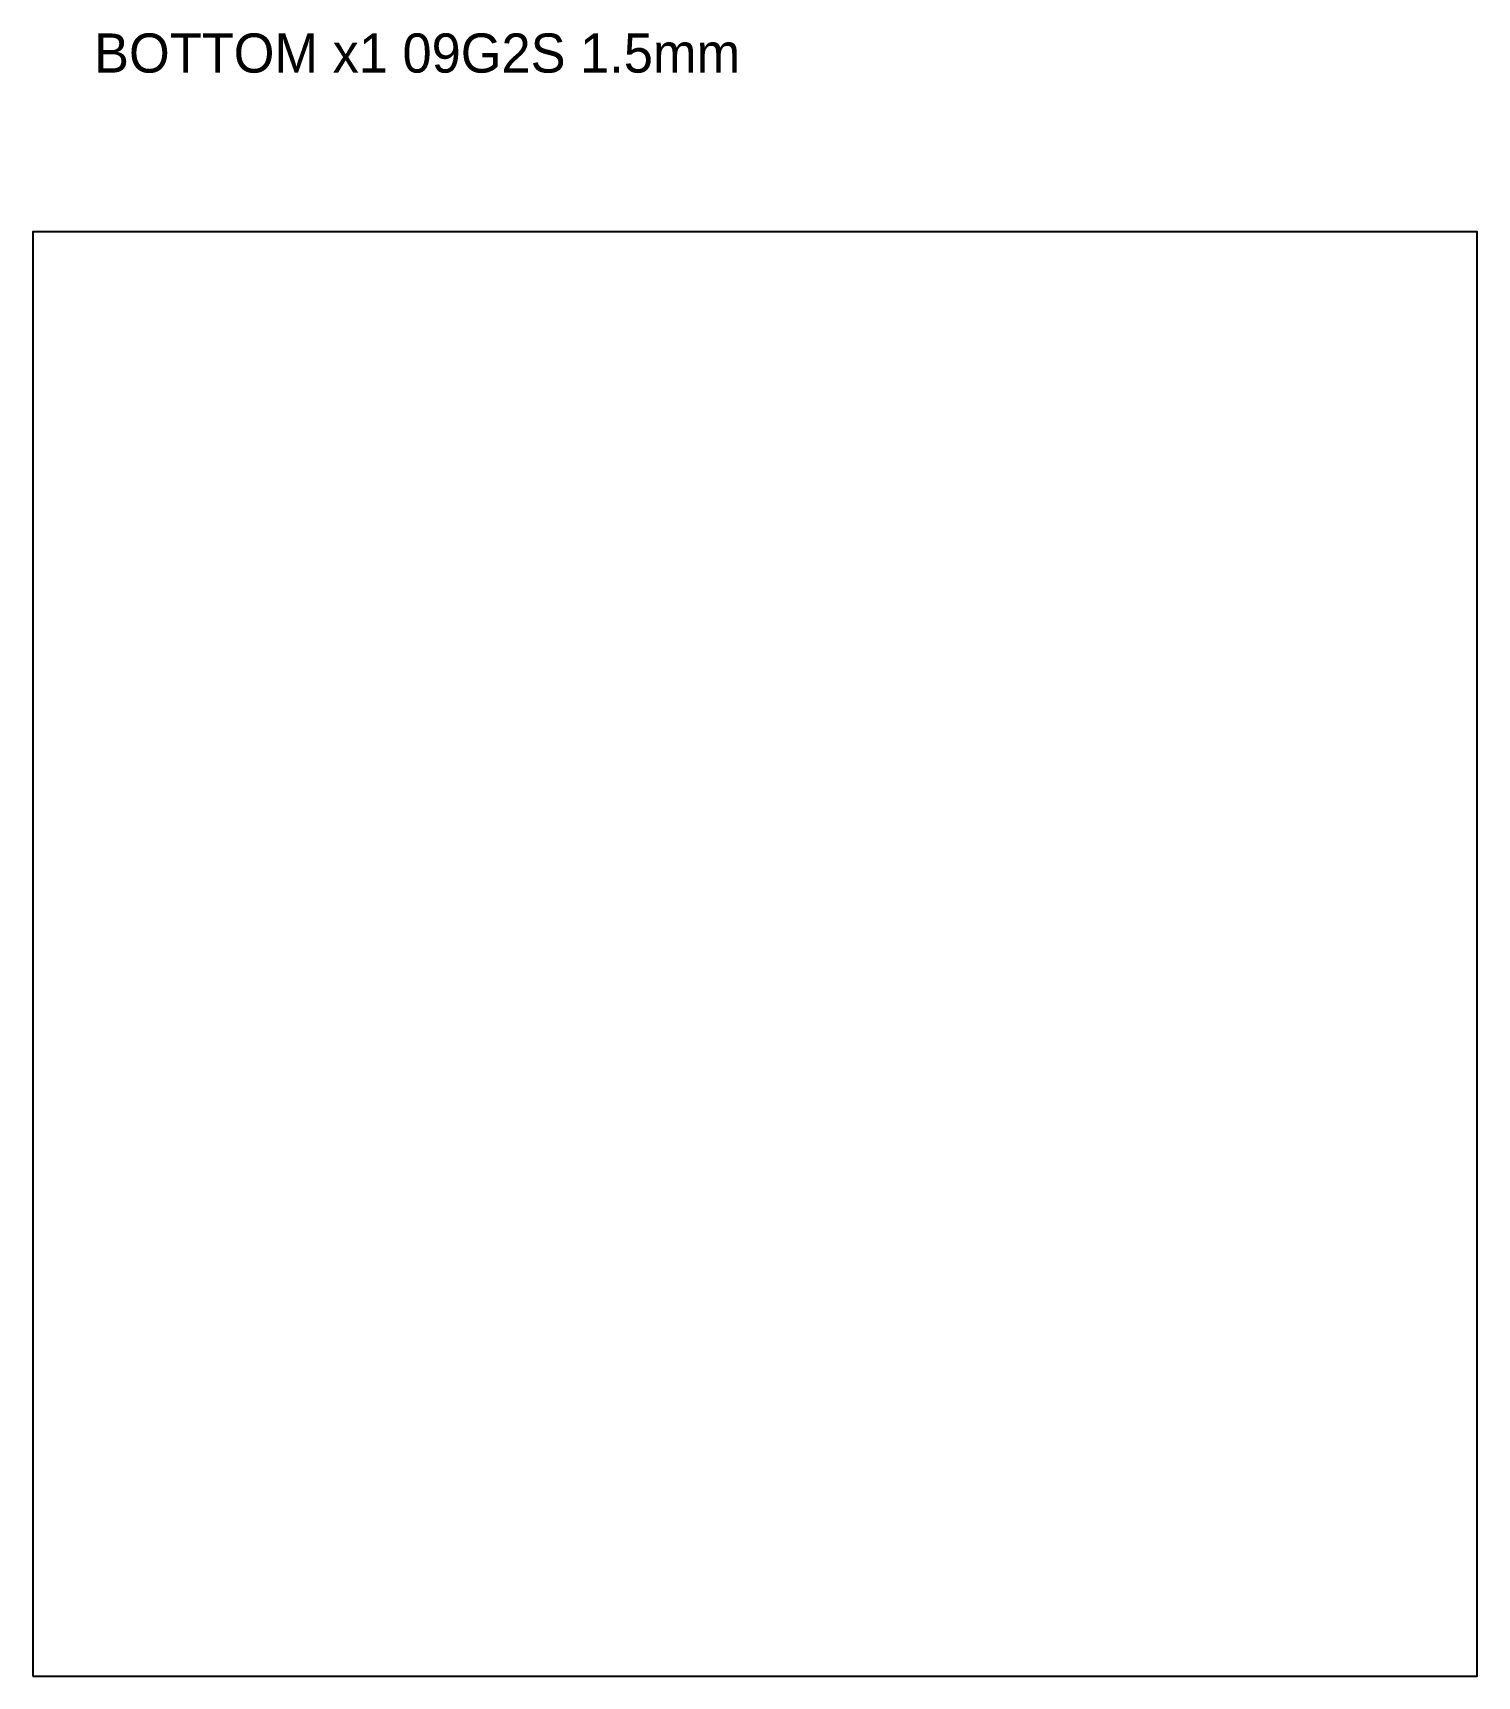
# Model space of a CAD drawing. Header units: millimetres. Extents: x 0 to 590, y 0 to 671.
import ezdxf

# ---------------------------------------------------------------- set-up
doc = ezdxf.new("R2010")
doc.units = ezdxf.units.MM
doc.layers.add('CUT', color=1, linetype='Continuous')
doc.layers.add('INFO', color=7, linetype='Continuous')

msp = doc.modelspace()

# ---------------------------------------------------------------- linework, layer by layer
at = {"layer": 'CUT'}
msp.add_lwpolyline([(0, 0), (590, 0), (590, 590), (0, 590)], close=True, dxfattribs=at)

# ---------------------------------------------------------------- texts
at = {"layer": 'INFO'}
msp.add_text('BOTTOM x1 09G2S 1.5mm', height=16, dxfattribs=at).set_placement((25, 655.02))

doc.saveas('drawing.dxf')
